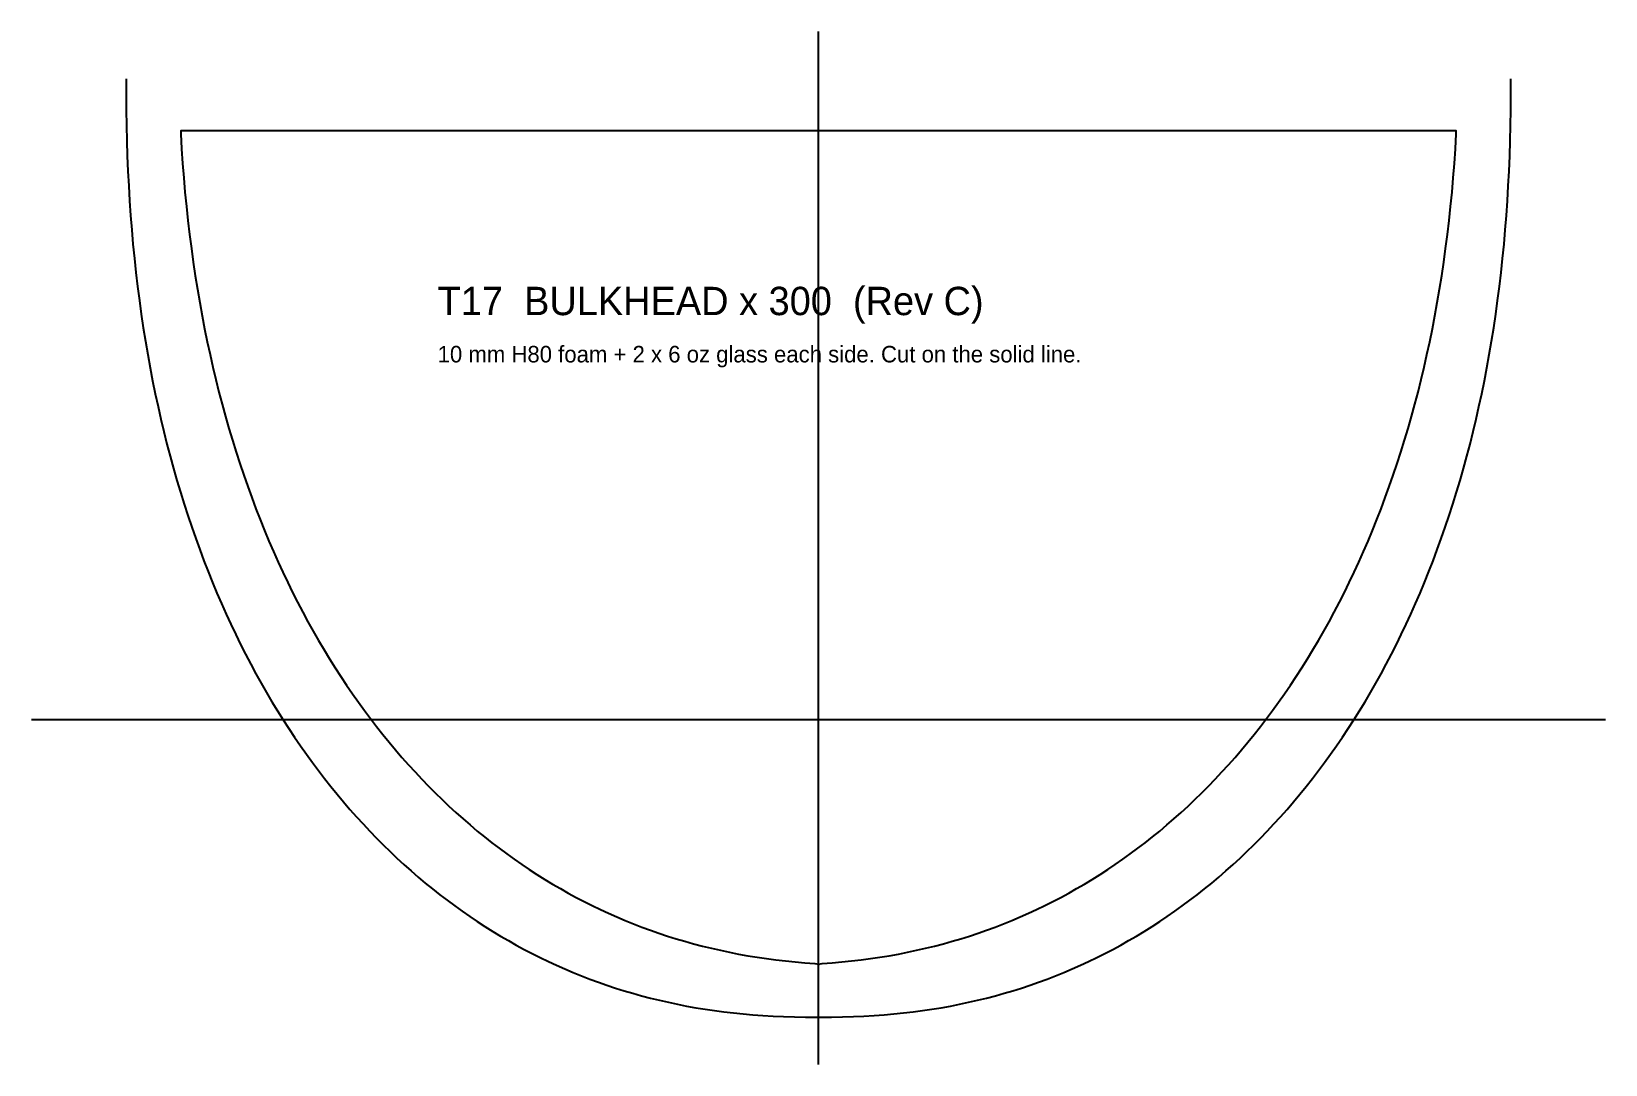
# Model space of a CAD drawing. Extents: x -166 to 166, y 29 to 248.
import ezdxf

# ---------------------------------------------------------------- set-up
doc = ezdxf.new("R2010")
doc.units = 0

msp = doc.modelspace()

# ---------------------------------------------------------------- linework, layer by layer
at = {"layer": 'BULKHEAD_CUT'}
msp.add_lwpolyline([(-134.909, 225.834), (-134.724, 222.709), (-134.51, 219.611), (-134.269, 216.541), (-134.001, 213.499), (-133.706, 210.486), (-133.383, 207.5), (-133.034, 204.543), (-132.657, 201.613), (-132.254, 198.711), (-131.825, 195.838), (-131.369, 192.992), (-130.888, 190.175), (-130.381, 187.386), (-129.848, 184.624), (-129.291, 181.891), (-128.708, 179.186), (-128.101, 176.508), (-127.47, 173.859), (-126.815, 171.238), (-126.136, 168.645), (-125.434, 166.08), (-124.708, 163.543), (-123.96, 161.034), (-123.189, 158.553), (-122.396, 156.1), (-121.58, 153.675), (-120.743, 151.278), (-119.884, 148.909), (-119.005, 146.568), (-118.104, 144.255), (-117.182, 141.97), (-116.24, 139.714), (-115.278, 137.485), (-114.295, 135.284), (-113.294, 133.112), (-112.272, 130.967), (-111.232, 128.85), (-110.172, 126.762), (-109.094, 124.701), (-107.997, 122.669), (-106.882, 120.664), (-105.749, 118.688), (-104.598, 116.74), (-103.429, 114.819), (-102.244, 112.927), (-101.041, 111.063), (-99.821, 109.227), (-98.584, 107.418), (-97.331, 105.638), (-96.061, 103.886), (-94.776, 102.162), (-93.474, 100.466), (-92.157, 98.798), (-90.824, 97.158), (-89.476, 95.546), (-88.113, 93.962), (-86.734, 92.406), (-85.341, 90.878), (-83.934, 89.378), (-82.511, 87.907), (-81.075, 86.463), (-79.624, 85.047), (-78.16, 83.659), (-76.681, 82.3), (-75.189, 80.968), (-73.684, 79.665), (-72.165, 78.389), (-70.632, 77.141), (-69.087, 75.922), (-67.528, 74.731), (-65.957, 73.567), (-64.373, 72.432), (-62.776, 71.324), (-61.167, 70.245), (-59.545, 69.194), (-57.911, 68.171), (-56.264, 67.175), (-54.605, 66.208), (-52.935, 65.269), (-51.252, 64.358), (-49.556, 63.475), (-47.849, 62.62), (-46.13, 61.793), (-44.399, 60.994), (-42.655, 60.223), (-40.9, 59.48), (-39.132, 58.765), (-37.352, 58.078), (-35.56, 57.419), (-33.756, 56.789), (-31.938, 56.186), (-30.108, 55.611), (-28.265, 55.065), (-26.409, 54.546), (-24.539, 54.055), (-22.655, 53.593), (-20.756, 53.158), (-18.842, 52.752), (-16.913, 52.373), (-14.966, 52.023), (-13.002, 51.7), (-11.019, 51.406), (-9.015, 51.14), (-6.989, 50.902), (-4.937, 50.691), (-2.856, 50.509), (-0.743, 50.355), (0, 50.229), (0, 50.131), (0, 50.061), (0, 50.018), (0, 50.004), (0, 50.004), (0, 50.018), (0, 50.061), (0, 50.131), (0, 50.229), (0.743, 50.355), (2.856, 50.509), (4.937, 50.691), (6.989, 50.902), (9.015, 51.14), (11.019, 51.406), (13.002, 51.7), (14.966, 52.023), (16.913, 52.373), (18.842, 52.752), (20.756, 53.158), (22.655, 53.593), (24.539, 54.055), (26.409, 54.546), (28.265, 55.065), (30.108, 55.611), (31.938, 56.186), (33.756, 56.789), (35.56, 57.419), (37.352, 58.078), (39.132, 58.765), (40.9, 59.48), (42.655, 60.223), (44.399, 60.994), (46.13, 61.793), (47.849, 62.62), (49.556, 63.475), (51.252, 64.358), (52.935, 65.269), (54.605, 66.208), (56.264, 67.175), (57.911, 68.171), (59.545, 69.194), (61.167, 70.245), (62.776, 71.324), (64.373, 72.432), (65.957, 73.567), (67.528, 74.731), (69.087, 75.922), (70.632, 77.141), (72.165, 78.389), (73.684, 79.665), (75.189, 80.968), (76.681, 82.3), (78.16, 83.659), (79.624, 85.047), (81.075, 86.463), (82.511, 87.907), (83.934, 89.378), (85.341, 90.878), (86.734, 92.406), (88.113, 93.962), (89.476, 95.546), (90.824, 97.158), (92.157, 98.798), (93.474, 100.466), (94.776, 102.162), (96.061, 103.886), (97.331, 105.638), (98.584, 107.418), (99.821, 109.227), (101.041, 111.063), (102.244, 112.927), (103.429, 114.819), (104.598, 116.74), (105.749, 118.688), (106.882, 120.664), (107.997, 122.669), (109.094, 124.701), (110.172, 126.762), (111.232, 128.85), (112.272, 130.967), (113.294, 133.112), (114.295, 135.284), (115.278, 137.485), (116.24, 139.714), (117.182, 141.97), (118.104, 144.255), (119.005, 146.568), (119.884, 148.909), (120.743, 151.278), (121.58, 153.675), (122.396, 156.1), (123.189, 158.553), (123.96, 161.034), (124.708, 163.543), (125.434, 166.08), (126.136, 168.645), (126.815, 171.238), (127.47, 173.859), (128.101, 176.508), (128.708, 179.186), (129.291, 181.891), (129.848, 184.624), (130.381, 187.386), (130.888, 190.175), (131.369, 192.992), (131.825, 195.838), (132.254, 198.711), (132.657, 201.613), (133.034, 204.543), (133.383, 207.5), (133.706, 210.486), (134.001, 213.499), (134.269, 216.541), (134.51, 219.611), (134.724, 222.709), (134.909, 225.834), (134.909, 226.5), (-134.909, 226.5)], close=True, dxfattribs=at)
at = {"layer": 'CENTRELINE'}
msp.add_lwpolyline([(0, 29.004), (0, 247.5)], dxfattribs=at)
at = {"layer": 'DWL'}
msp.add_lwpolyline([(-166.473, 102), (166.473, 102)], dxfattribs=at)
at = {"layer": 'HULL_OUTSIDE'}
msp.add_lwpolyline([(-146.473, 237.5), (-146.465, 234.178), (-146.436, 230.884), (-146.383, 227.618), (-146.304, 224.38), (-146.199, 221.17), (-146.068, 217.988), (-145.909, 214.834), (-145.724, 211.709), (-145.51, 208.611), (-145.269, 205.541), (-145.001, 202.499), (-144.706, 199.486), (-144.383, 196.5), (-144.034, 193.543), (-143.657, 190.613), (-143.254, 187.711), (-142.825, 184.838), (-142.369, 181.992), (-141.888, 179.175), (-141.381, 176.386), (-140.848, 173.624), (-140.291, 170.891), (-139.708, 168.186), (-139.101, 165.508), (-138.47, 162.859), (-137.815, 160.238), (-137.136, 157.645), (-136.434, 155.08), (-135.708, 152.543), (-134.96, 150.034), (-134.189, 147.553), (-133.396, 145.1), (-132.58, 142.675), (-131.743, 140.278), (-130.884, 137.909), (-130.005, 135.568), (-129.104, 133.255), (-128.182, 130.97), (-127.24, 128.714), (-126.278, 126.485), (-125.295, 124.284), (-124.294, 122.112), (-123.272, 119.967), (-122.232, 117.85), (-121.172, 115.762), (-120.094, 113.701), (-118.997, 111.669), (-117.882, 109.664), (-116.749, 107.688), (-115.598, 105.74), (-114.429, 103.819), (-113.244, 101.927), (-112.041, 100.063), (-110.821, 98.227), (-109.584, 96.418), (-108.331, 94.638), (-107.061, 92.886), (-105.776, 91.162), (-104.474, 89.466), (-103.157, 87.798), (-101.824, 86.158), (-100.476, 84.546), (-99.113, 82.962), (-97.734, 81.406), (-96.341, 79.878), (-94.934, 78.378), (-93.511, 76.907), (-92.075, 75.463), (-90.624, 74.047), (-89.16, 72.659), (-87.681, 71.3), (-86.189, 69.968), (-84.684, 68.665), (-83.165, 67.389), (-81.632, 66.141), (-80.087, 64.922), (-78.528, 63.731), (-76.957, 62.567), (-75.373, 61.432), (-73.776, 60.324), (-72.167, 59.245), (-70.545, 58.194), (-68.911, 57.171), (-67.264, 56.175), (-65.605, 55.208), (-63.935, 54.269), (-62.252, 53.358), (-60.556, 52.475), (-58.849, 51.62), (-57.13, 50.793), (-55.399, 49.994), (-53.655, 49.223), (-51.9, 48.48), (-50.132, 47.765), (-48.352, 47.078), (-46.56, 46.419), (-44.756, 45.789), (-42.938, 45.186), (-41.108, 44.611), (-39.265, 44.065), (-37.409, 43.546), (-35.539, 43.055), (-33.655, 42.593), (-31.756, 42.158), (-29.842, 41.752), (-27.913, 41.373), (-25.966, 41.023), (-24.002, 40.7), (-22.019, 40.406), (-20.015, 40.14), (-17.989, 39.902), (-15.937, 39.691), (-13.856, 39.509), (-11.743, 39.355), (-9.588, 39.229), (-7.383, 39.131), (-5.107, 39.061), (-2.72, 39.018), (0, 39.004), (2.72, 39.018), (5.107, 39.061), (7.383, 39.131), (9.588, 39.229), (11.743, 39.355), (13.856, 39.509), (15.937, 39.691), (17.989, 39.902), (20.015, 40.14), (22.019, 40.406), (24.002, 40.7), (25.966, 41.023), (27.913, 41.373), (29.842, 41.752), (31.756, 42.158), (33.655, 42.593), (35.539, 43.055), (37.409, 43.546), (39.265, 44.065), (41.108, 44.611), (42.938, 45.186), (44.756, 45.789), (46.56, 46.419), (48.352, 47.078), (50.132, 47.765), (51.9, 48.48), (53.655, 49.223), (55.399, 49.994), (57.13, 50.793), (58.849, 51.62), (60.556, 52.475), (62.252, 53.358), (63.935, 54.269), (65.605, 55.208), (67.264, 56.175), (68.911, 57.171), (70.545, 58.194), (72.167, 59.245), (73.776, 60.324), (75.373, 61.432), (76.957, 62.567), (78.528, 63.731), (80.087, 64.922), (81.632, 66.141), (83.165, 67.389), (84.684, 68.665), (86.189, 69.968), (87.681, 71.3), (89.16, 72.659), (90.624, 74.047), (92.075, 75.463), (93.511, 76.907), (94.934, 78.378), (96.341, 79.878), (97.734, 81.406), (99.113, 82.962), (100.476, 84.546), (101.824, 86.158), (103.157, 87.798), (104.474, 89.466), (105.776, 91.162), (107.061, 92.886), (108.331, 94.638), (109.584, 96.418), (110.821, 98.227), (112.041, 100.063), (113.244, 101.927), (114.429, 103.819), (115.598, 105.74), (116.749, 107.688), (117.882, 109.664), (118.997, 111.669), (120.094, 113.701), (121.172, 115.762), (122.232, 117.85), (123.272, 119.967), (124.294, 122.112), (125.295, 124.284), (126.278, 126.485), (127.24, 128.714), (128.182, 130.97), (129.104, 133.255), (130.005, 135.568), (130.884, 137.909), (131.743, 140.278), (132.58, 142.675), (133.396, 145.1), (134.189, 147.553), (134.96, 150.034), (135.708, 152.543), (136.434, 155.08), (137.136, 157.645), (137.815, 160.238), (138.47, 162.859), (139.101, 165.508), (139.708, 168.186), (140.291, 170.891), (140.848, 173.624), (141.381, 176.386), (141.888, 179.175), (142.369, 181.992), (142.825, 184.838), (143.254, 187.711), (143.657, 190.613), (144.034, 193.543), (144.383, 196.5), (144.706, 199.486), (145.001, 202.499), (145.269, 205.541), (145.51, 208.611), (145.724, 211.709), (145.909, 214.834), (146.068, 217.988), (146.199, 221.17), (146.304, 224.38), (146.383, 227.618), (146.436, 230.884), (146.465, 234.178), (146.473, 237.5)], dxfattribs=at)

# ---------------------------------------------------------------- texts
at = {"layer": 'TEXT'}
for s, height, p in [('T17  BULKHEAD x 300  (Rev C)', 6, (-80.56, 187.5)), ('10 mm H80 foam + 2 x 6 oz glass each side. Cut on the solid line.', 3.5, (-80.56, 177.5))]:
    msp.add_text(s, height=height, dxfattribs=at).set_placement(p)

doc.saveas('drawing.dxf')
